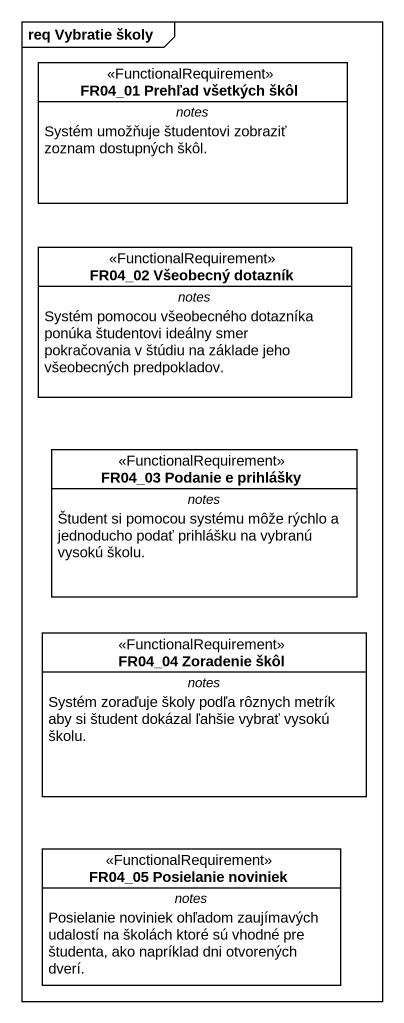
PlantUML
@startuml
mainframe req Vybratie školy
hide circle
hide empty members
class "FR04_01 Prehľad všetkých škôl" as FR04_01_Prehľad_všetkých <<FunctionalRequirement>> {
  -- notes --
  Systém umožňuje študentovi zobraziť zoznam dostupných škôl.
}
class "FR04_02 Všeobecný dotazník" as FR04_02_Všeobecný_dotazník <<FunctionalRequirement>> {
  -- notes --
  Systém pomocou všeobecného dotazníka ponúka študentovi ideálny smer pokračovania v štúdiu na základe jeho všeobecných predpokladov.
}
class "FR04_03 Podanie e prihlášky" as FR04_03_Podanie_e_prihlášky <<FunctionalRequirement>> {
  -- notes --
  Študent si pomocou systému môže rýchlo a jednoducho podať prihlášku na vybranú vysokú školu.
}
class "FR04_04 Zoradenie škôl" as FR04_04_Zoradenie_škôl <<FunctionalRequirement>> {
  -- notes --
  Systém zoraďuje školy podľa rôznych metrík aby si študent dokázal ľahšie vybrať vysokú školu.
}
class "FR04_05 Posielanie noviniek" as FR04_05_Posielanie_noviniek <<FunctionalRequirement>> {
  -- notes --
  Posielanie noviniek ohľadom zaujímavých udalostí na školách ktoré sú vhodné pre študenta, ako napríklad dni otvorených dverí.
}
@enduml
